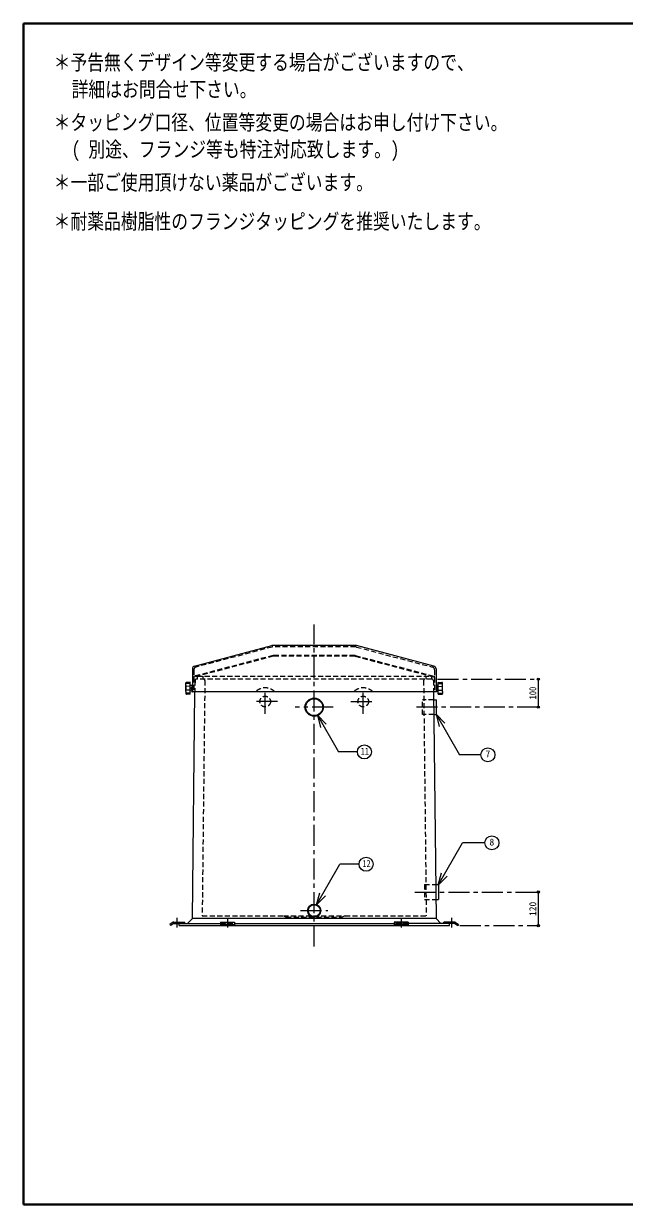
# Model space of a CAD drawing. Units: millimetres at full size, sheet at 1:15; details may follow other scales. Extents: x -3184 to 2891, y -2037 to 2178.
# Drawn here: x -3184 to -1039, y -2037 to 2178 of the extents above; entities that cross this region are included whole.
import ezdxf
from ezdxf.enums import TextEntityAlignment as Align

# ---------------------------------------------------------------- set-up
doc = ezdxf.new("R2010")
doc.units = ezdxf.units.MM
doc.header["$LTSCALE"] = 15
doc.header["$PDMODE"] = 32
doc.header["$PDSIZE"] = 7.5
doc.linetypes.add('CHAIN1', pattern=[8, 5, -1, 1, -1])
doc.linetypes.add('DASHED1', pattern=[1.8, 1.2, -0.6])
doc.layers.add('0-0', color=7, linetype='Continuous', lineweight=18)
doc.styles.add('ＭＳ ゴシック', font='')
doc.styles.get('ＭＳ ゴシック').set_extended_font_data('MS Gothic')

msp = doc.modelspace()

# ---------------------------------------------------------------- linework, layer by layer
at = {"layer": '0-0', "color": 1, "lineweight": 40}
for p, q in [((-3184.2, -2037.13), (-3184.2, 2177.87)), ((2890.8, 2177.87), (-3184.2, 2177.87)), ((2890.8, -2037.13), (-3184.2, -2037.13))]:
    msp.add_line(p, q, dxfattribs=at)
at = {"layer": '0-0', "color": 4, "linetype": 'CHAIN1', "lineweight": 9}
for p, q in [((-2146.7, -1117.13), (-2146.7, 32.74)), ((-1706.2, -162.13), (-1346.7, -162.13)), ((-2321.7, -286.13), (-2321.7, -198.13)), ((-1971.7, -286.13), (-1971.7, -198.13)), ((-2277.7, -242.13), (-2365.7, -242.13)), ((-2015.7, -242.13), (-1927.7, -242.13)), ((-2079.2, -262.13), (-2214.2, -262.13)), ((-1346.7, -262.13), (-1795.15, -262.13)), ((-1787.7, -922.13), (-1346.7, -922.13)), ((-2195.2, -988.63), (-2098.2, -988.63)), ((-2636.7, -1014.13), (-2636.7, -1049.13)), ((-2456.7, -1014.13), (-2456.7, -1049.13)), ((-1836.7, -1014.13), (-1836.7, -1049.13)), ((-1656.7, -1014.13), (-1656.7, -1049.13)), ((-1626.99, -1042.13), (-1346.7, -1042.13))]:
    msp.add_line(p, q, dxfattribs=at)
at = {"layer": '0-0', "linetype": 'DASHED1'}
for p, q in [((-2293.42, -77.59), (-2574.47, -151.55)), ((-2293.04, -80.59), (-2574.47, -154.65)), ((-2297.31, -47.59), (-2569.25, -119.15)), ((-1998.64, -47.26), (-2294.76, -47.26)), ((-2002.52, -77.26), (-2290.88, -77.26)), ((-2002.91, -80.26), (-2290.49, -80.26)), ((-2000.37, -80.59), (-1718.94, -154.65)), ((-1999.98, -77.59), (-1718.94, -151.55)), ((-1996.1, -47.59), (-1724.16, -119.15)), ((-2576.7, -128.82), (-2576.7, -207.26)), ((-2572.18, -167.07), (-2572.64, -207.26)), ((-1726.22, -162.13), (-2567.18, -162.13)), ((-2564.89, -152.13), (-1728.51, -152.13)), ((-2564.89, -152.13), (-2564.89, -162.13)), ((-2537.18, -167.19), (-2546.66, -1007.13)), ((-1756.22, -167.19), (-1746.74, -1007.13)), ((-1728.51, -152.13), (-1728.51, -162.13)), ((-1721.22, -167.07), (-1720.77, -207.26)), ((-1716.7, -128.82), (-1716.7, -207.26)), ((-2546.66, -1007.13), (-2256.7, -1007.13)), ((-2036.7, -1007.13), (-2046.7, -1012.13)), ((-2036.7, -1007.13), (-1746.74, -1007.13)), ((-2481.7, -1034.13), (-2431.7, -1034.13)), ((-2462.7, -1029.13), (-2462.7, -1034.13)), ((-2450.7, -1029.13), (-2450.7, -1034.13)), ((-1811.7, -1034.13), (-1861.7, -1034.13)), ((-1842.7, -1029.13), (-1842.7, -1034.13)), ((-1830.7, -1029.13), (-1830.7, -1034.13))]:
    msp.add_line(p, q, dxfattribs=at)
at = {"layer": '0-0', "color": 5, "lineweight": 25}
for p, q in [((-2574.25, -115.3), (-2297.95, -42.59)), ((-1998, -42.26), (-2295.41, -42.26)), ((-1719.16, -115.3), (-1995.45, -42.59)), ((-2581.7, -124.97), (-2581.7, -207.26)), ((-1711.7, -124.97), (-1711.7, -207.26)), ((-2581.78, -1017.13), (-2572.64, -207.26)), ((-1711.7, -207.26), (-2581.7, -207.26)), ((-1720.77, -207.26), (-1711.63, -1017.13)), ((-2629.2, -1042.13), (-2629.2, -1034.13)), ((-2629.2, -1034.13), (-2481.7, -1034.13)), ((-2629.2, -1042.13), (-1664.2, -1042.13)), ((-2581.7, -1017.13), (-2599.14, -1034.13)), ((-1711.63, -1017.13), (-2581.78, -1017.13)), ((-2481.7, -1029.13), (-2481.7, -1042.13)), ((-2481.7, -1029.13), (-2431.7, -1029.13)), ((-2481.7, -1038.02), (-2431.7, -1038.02)), ((-2431.7, -1029.13), (-2431.7, -1042.13)), ((-2431.7, -1034.13), (-1861.7, -1034.13)), ((-1861.7, -1029.13), (-1861.7, -1042.13)), ((-1811.7, -1029.13), (-1861.7, -1029.13)), ((-1811.7, -1038.02), (-1861.7, -1038.02)), ((-1811.7, -1029.13), (-1811.7, -1042.13)), ((-1664.2, -1034.13), (-1811.7, -1034.13)), ((-1711.7, -1017.13), (-1694.26, -1034.13)), ((-1664.2, -1042.13), (-1664.2, -1034.13))]:
    msp.add_line(p, q, dxfattribs=at)
at = {"layer": '0-0', "color": 4, "linetype": 'DASHED1', "lineweight": 9}
for p, q in [((-2544.89, -152.13), (-2544.89, -162.13)), ((-1748.51, -152.13), (-1748.51, -162.13)), ((-1760.15, -288.63), (-1760.15, -235.63)), ((-1720.45, -235.63), (-1760.15, -235.63)), ((-1719.85, -288.63), (-1760.15, -288.63)), ((-1752.7, -895.63), (-1752.7, -948.63)), ((-1752.7, -895.63), (-1713, -895.63)), ((-1752.7, -948.63), (-1712.4, -948.63)), ((-2256.7, -1007.13), (-2036.7, -1007.13)), ((-2642.7, -1029.13), (-2642.7, -1034.13)), ((-2630.7, -1029.13), (-2630.7, -1034.13)), ((-1662.7, -1029.13), (-1662.7, -1034.13)), ((-1650.7, -1029.13), (-1650.7, -1034.13))]:
    msp.add_line(p, q, dxfattribs=at)
at = {"layer": '0-0', "color": 4, "lineweight": 9}
for p, q in [((-1346.7, -162.13), (-1346.7, -262.13)), ((-1720.45, -235.63), (-1710.15, -235.63)), ((-1346.7, -922.13), (-1346.7, -1042.13))]:
    msp.add_line(p, q, dxfattribs=at)
at = {"layer": '0-0'}
for p, q in [((-2605.2, -206), (-2605.2, -183.52)), ((-2605.19, -183), (-2604.8, -175.61)), ((-2605.19, -206.52), (-2604.8, -213.91)), ((-2589.2, -177.83), (-2603.75, -178.31)), ((-2589.2, -187.91), (-2603.75, -187.42)), ((-2589.2, -201.61), (-2603.75, -202.1)), ((-2589.72, -173.3), (-2602.87, -173.72)), ((-2589.2, -215.72), (-2589.2, -173.8)), ((-2583.66, -185.22), (-2589.2, -184.76)), ((-2583.66, -204.3), (-2589.2, -204.76)), ((-2586.45, -192.41), (-2586.45, -197.11)), ((-2585.83, -191.76), (-2583.2, -191.76)), ((-2585.83, -194.76), (-2583.2, -194.76)), ((-2585.83, -197.76), (-2583.2, -197.76)), ((-2583.2, -182.26), (-2581.7, -182.26)), ((-1710.2, -182.26), (-1711.7, -182.26)), ((-1707.58, -191.76), (-1710.2, -191.76)), ((-1707.58, -194.76), (-1710.2, -194.76)), ((-1707.58, -197.76), (-1710.2, -197.76)), ((-1709.74, -185.22), (-1704.2, -184.76)), ((-1709.74, -204.3), (-1704.2, -204.76)), ((-1706.95, -192.41), (-1706.95, -197.11)), ((-1704.2, -215.72), (-1704.2, -173.8)), ((-1704.2, -177.83), (-1689.65, -178.31)), ((-1704.2, -187.91), (-1689.65, -187.42)), ((-1704.2, -201.61), (-1689.65, -202.1)), ((-1703.69, -173.3), (-1690.54, -173.72)), ((-1688.22, -183), (-1688.61, -175.61)), ((-1688.22, -206.52), (-1688.61, -213.91)), ((-1688.2, -206), (-1688.2, -183.52)), ((-2589.2, -211.69), (-2603.75, -211.21)), ((-2589.72, -216.22), (-2602.87, -215.8)), ((-1704.2, -211.69), (-1689.65, -211.21)), ((-1703.69, -216.22), (-1690.54, -215.8)), ((-2135.31, -291.08), (-2123.66, -334.55)), ((-2135.31, -291.08), (-2103.49, -322.9)), ((-2135.31, -291.08), (-2059.73, -421.99)), ((-1711.66, -287.17), (-1700.02, -330.64)), ((-1711.66, -287.17), (-1679.84, -318.99)), ((-1711.66, -287.17), (-1627.88, -432.29)), ((-1992.68, -421.99), (-2059.73, -421.99)), ((-1551.51, -432.29), (-1627.88, -432.29)), ((-1704.17, -897.49), (-1617.01, -746.52)), ((-1537.37, -746.52), (-1617.01, -746.52)), ((-2138.62, -968.1), (-2054.86, -823.03)), ((-1986.54, -823.03), (-2054.86, -823.03)), ((-1704.17, -897.49), (-1692.53, -854.02)), ((-1704.17, -897.49), (-1672.35, -865.67)), ((-2138.62, -968.1), (-2126.97, -924.64)), ((-2138.62, -968.1), (-2106.8, -936.28)), ((-1712.4, -948.63), (-1702.7, -948.63)), ((-2650.49, -1030.02), (-2662, -1038.02)), ((-2662, -1038.02), (-2659.14, -1042.13)), ((-2648.28, -1034.58), (-2659.14, -1042.13)), ((-2647.63, -1029.13), (-2609.2, -1029.13)), ((-2646.85, -1034.13), (-2629.2, -1034.13)), ((-2609.2, -1034.13), (-2609.2, -1029.13)), ((-1684.2, -1034.13), (-1684.2, -1029.13)), ((-1645.77, -1029.13), (-1684.2, -1029.13)), ((-1646.55, -1034.13), (-1664.2, -1034.13)), ((-1645.13, -1034.58), (-1634.26, -1042.13)), ((-1642.92, -1030.02), (-1631.41, -1038.02)), ((-1631.41, -1038.02), (-1634.26, -1042.13))]:
    msp.add_line(p, q, dxfattribs=at)
for points in [[(-2583.2, -182.26), (-2583.2, -207.26), (-2581.7, -207.26)], [(-1710.2, -182.26), (-1710.2, -207.26), (-1711.7, -207.26)], [(-1713, -895.63), (-1702.7, -895.63), (-1702.7, -948.63)]]:
    msp.add_lwpolyline(points, dxfattribs=at)
at = {"layer": '0-0', "color": 4, "lineweight": 9}
msp.add_lwpolyline([(-1719.85, -288.63), (-1710.15, -288.63), (-1710.15, -235.63)], dxfattribs=at)
at = {"layer": '0-0', "linetype": 'DASHED1'}
msp.add_lwpolyline([(-2256.7, -1007.13), (-2246.7, -1012.13), (-2046.7, -1012.13)], dxfattribs=at)
at = {"layer": '0-0', "color": 4, "linetype": 'DASHED1', "lineweight": 9}
for centre in [(-2321.7, -242.13), (-1971.7, -242.13)]:
    msp.add_circle(centre, 19, dxfattribs=at)
at = {"layer": '0-0', "color": 5, "lineweight": 25}
for centre, radius in [((-2146.7, -262.13), 32.5), ((-2146.7, -262.13), 30.25), ((-2146.7, -988.63), 23.5), ((-2146.7, -988.63), 21.35)]:
    msp.add_circle(centre, radius, dxfattribs=at)
at = {"layer": '0-0'}
for centre in [(-1967.68, -421.99), (-1526.51, -432.29), (-1512.37, -746.52), (-1961.54, -823.03)]:
    msp.add_circle(centre, 25, dxfattribs=at)
at = {"layer": '0-0', "color": 5, "lineweight": 25}
for centre, start, end in [((-2295.41, -52.26), 90, 104.74356), ((-1998, -52.26), 75.25644, 90), ((-2571.7, -124.97), 104.74356, 180), ((-1721.7, -124.97), 0, 75.25644)]:
    msp.add_arc(centre, 10, start, end, dxfattribs=at)
at = {"layer": '0-0', "linetype": 'DASHED1'}
for centre, radius, start, end in [((-2294.76, -57.26), 10, 90, 104.74356), ((-2290.88, -87.26), 10, 90, 104.74356), ((-2290.49, -90.26), 10, 90, 104.74356), ((-2002.91, -90.26), 10, 75.25644, 90), ((-2002.52, -87.26), 10, 75.25644, 90), ((-1998.64, -57.26), 10, 75.25644, 90), ((-2566.7, -128.82), 10, 104.74356, 180), ((-1726.7, -128.82), 10, 0, 75.25644), ((-2573.7, -154.45), 3, 104.74356, 180), ((-2573.7, -157.55), 3, 104.74356, 180), ((-2567.18, -167.13), 5, 90, 179.35347), ((-2542.18, -167.13), 5, 359.35347, 90), ((-1751.22, -167.13), 5, 90, 180.64653), ((-1726.22, -167.13), 5, 0.64653, 90), ((-1719.7, -154.45), 3, 0, 75.25644), ((-1719.7, -157.55), 3, 0, 75.25644)]:
    msp.add_arc(centre, radius, start, end, dxfattribs=at)
at = {"layer": '0-0'}
for centre, radius, start, end in [((-2595.2, -183.52), 10, 176.98087, 180), ((-2595.2, -206), 10, 180, 183.01913), ((-2602.8, -175.72), 2, 91.84585, 176.98087), ((-2550.37, -194.76), 54.34, 172.70127, 187.29873), ((-2603.77, -187.92), 0.5, 88.09085, 172.70127), ((-2603.77, -201.6), 0.5, 187.29873, 271.90915), ((-2602.13, -175.26), 2.07, 141.26695, 176.97243), ((-2594.24, -175.34), 9.96, 178.90936, 197.37998), ((-2589.7, -173.8), 0.5, 0, 91.84585), ((-2584.89, -193.29), 1.79, 121.62812, 150.75937), ((-2584.35, -193.26), 2.11, 134.62454, 225.37546), ((-2584.35, -196.26), 2.11, 134.62454, 225.37546), ((-2584.89, -196.23), 1.79, 209.24063, 238.37188), ((-2583.7, -185.72), 0.5, 0, 85.23636), ((-2583.7, -203.8), 0.5, 274.76364, 0), ((-1709.7, -185.72), 0.5, 94.76364, 180), ((-1709.7, -203.8), 0.5, 180, 265.23636), ((-1708.52, -193.29), 1.79, 29.24063, 58.37188), ((-1709.06, -193.26), 2.11, 314.62454, 45.37546), ((-1709.06, -196.26), 2.11, 314.62454, 45.37546), ((-1708.52, -196.23), 1.79, 301.62812, 330.75937), ((-1703.7, -173.8), 0.5, 88.15415, 180), ((-1690.6, -175.72), 2, 3.01913, 88.15415), ((-1699.16, -175.34), 9.96, 342.62002, 1.09064), ((-1689.64, -187.92), 0.5, 7.29873, 91.90915), ((-1689.64, -201.6), 0.5, 268.09085, 352.70127), ((-1691.27, -175.26), 2.07, 3.02757, 38.73305), ((-1743.04, -194.76), 54.34, 352.70127, 7.29873), ((-1698.2, -183.52), 10, 0, 3.01913), ((-1698.2, -206), 10, 356.98087, 0), ((-2602.8, -213.8), 2, 183.01913, 268.15415), ((-2594.24, -214.18), 9.96, 162.62002, 181.09064), ((-2602.13, -214.26), 2.07, 183.02757, 218.73305), ((-2589.7, -215.72), 0.5, 268.15415, 0), ((-1703.7, -215.72), 0.5, 180, 271.84585), ((-1690.6, -213.8), 2, 271.84585, 356.98087), ((-1699.16, -214.18), 9.96, 358.90936, 17.37998), ((-1691.27, -214.26), 2.07, 321.26695, 356.97243), ((-2647.63, -1034.13), 5, 90, 124.8085), ((-2646.85, -1036.63), 2.5, 90, 124.8085), ((-1646.55, -1036.63), 2.5, 55.1915, 90), ((-1645.77, -1034.13), 5, 55.1915, 90)]:
    msp.add_arc(centre, radius, start, end, dxfattribs=at)
at = {"layer": '0-0', "color": 4, "linetype": 'DASHED1', "lineweight": 9}
for centre in [(-2321.7, -242.13), (-1971.7, -242.13)]:
    msp.add_arc(centre, 49, 45.36788, 134.63212, dxfattribs=at)
at = {"layer": '0-0', "color": 1}
for p in [(-1346.7, -162.13), (-1346.7, -262.13), (-1346.7, -922.13), (-1346.7, -1042.13)]:
    msp.add_point(p, dxfattribs=at)

# ---------------------------------------------------------------- texts
at = {"layer": '0-0', "style": 'ＭＳ ゴシック', "width": 0.8}
for s, height, p in [('＊予告無くデザイン等変更する場合がございますので、', 54.99, (-3077.06, 1995.73)), ('詳細はお問合せ下さい。', 54.99, (-3012.77, 1899.3)), ('＊タッピング口径、位置等変更の場合はお申し付け下さい。', 54.99, (-3077.06, 1781.44)), ('( 別途、フランジ等も特注対応致します。)', 54.99, (-3012.77, 1685.01)), ('＊一部ご使用頂けない薬品がございます。', 54.99, (-3077.06, 1567.16)), ('＊耐薬品樹脂性のフランジタッピングを推奨いたします。', 54.99, (-3077.06, 1427.87)), ('11', 24.74, (-1980.8, -438.86)), ('12', 24.74, (-1974.67, -839.91))]:
    msp.add_text(s, height=height, dxfattribs=at).set_placement(p, align=Align.BOTTOM_LEFT)
at = {"layer": '0-0', "style": 'ＭＳ ゴシック', "width": 0.9}
msp.add_text('100', height=24.74, rotation=90, dxfattribs=at).set_placement((-1346.7, -234.63), align=Align.BOTTOM_LEFT)
at = {"layer": '0-0', "style": 'ＭＳ ゴシック'}
for s, p in [('7', (-1534.95, -449.17)), ('8', (-1520.81, -763.39))]:
    msp.add_text(s, height=24.74, dxfattribs=at).set_placement(p, align=Align.BOTTOM_LEFT)
msp.add_text('120', height=24.74, rotation=90, dxfattribs=at).set_placement((-1346.7, -1007.44), align=Align.BOTTOM_LEFT)

doc.saveas('drawing.dxf')
